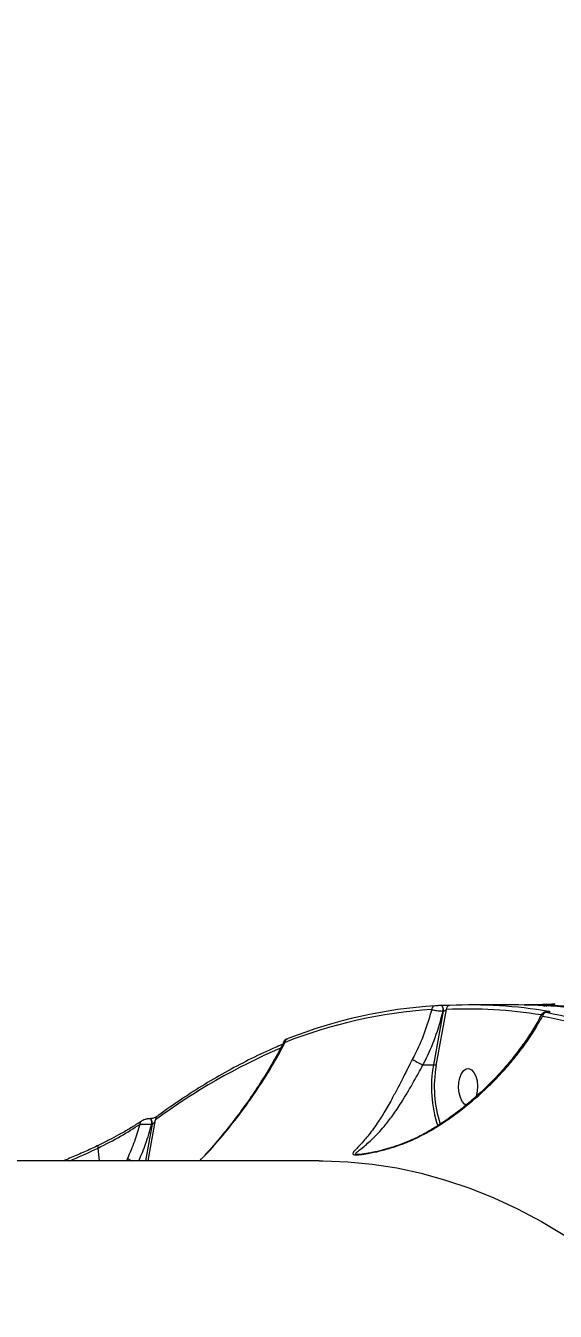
# Model space of a CAD drawing. Header units: millimetres. Extents: x -5238 to 5144, y -3542 to 5092.
# Drawn here: x 1656.8 to 1786.1, y 536.2 to 849.9 of the extents above; entities that cross this region are included whole.
import ezdxf

# ---------------------------------------------------------------- set-up
doc = ezdxf.new("R2010")
doc.units = ezdxf.units.MM
for name, color, linetype in [('DIKOM_ОБЪЕКТ', 7, 'Continuous'), ('DIKOM_РАЗМЕР_ЗОНА', 7, 'Continuous'), ('DIKOM_РАЗМЕР_ОБЪЕКТА', 7, 'Continuous')]:
    doc.layers.add(name, color=color, linetype=linetype)
doc.styles.add('style1', font='arial.ttf', dxfattribs={"width": 0.8})
doc.dimstyles.new('1-50', dxfattribs={"dimtxt": 300, "dimasz": 200, "dimexe": 100, "dimexo": 0, "dimgap": 100, "dimtad": 1, "dimtxsty": 'style1', "dimcen": 200, "dimclrd": 7, "dimclre": 7, "dimclrt": 7, "dimadec": 1, "dimazin": 2, "dimtfac": 1, "dimtmove": 0, "dimatfit": 2, "dimfxl": 0, "dimlwd": 25, "dimlwe": 18, "dimarcsym": 0})

# ---------------------------------------------------------------- blocks, each defined once
blk = doc.blocks.new('*D0')
at = {"layer": 'Defpoints', "color": 0, "transparency": 16777216}
for p in [(2469.51, 3229.24), (-4251.52, -643.28), (-419.57, -643.28)]:
    blk.add_point(p, dxfattribs=at)
at = {"layer": 'DIKOM_РАЗМЕР_ОБЪЕКТА', "color": 7, "lineweight": 18, "transparency": 16777216}
for p, q in [((2469.51, 3229.24), (-4351.52, 3229.24)), ((-419.57, -643.28), (-4351.52, -643.28))]:
    blk.add_line(p, q, dxfattribs=at)
at = {"layer": 'DIKOM_РАЗМЕР_ОБЪЕКТА', "color": 7, "lineweight": 25, "transparency": 16777216}
blk.add_line((-4251.52, 3029.24), (-4251.52, -443.28), dxfattribs=at)
at = {"layer": 'DIKOM_РАЗМЕР_ОБЪЕКТА', "color": 7, "transparency": 16777216}
for points in [[(-4284.86, 3029.24), (-4218.19, 3029.24), (-4251.52, 3229.24)], [(-4284.86, -443.28), (-4218.19, -443.28), (-4251.52, -643.28)]]:
    blk.add_solid(points, dxfattribs=at)
at = {"layer": 'DIKOM_РАЗМЕР_ОБЪЕКТА', "color": 7, "transparency": 16777216, "insert": (-4504.8, 1292.98), "char_height": 300, "attachment_point": 5, "rotation": 90, "style": 'style1'}
blk.add_mtext('3900', dxfattribs=at)
blk = doc.blocks.new('*D1')
at = {"layer": 'Defpoints', "color": 0, "transparency": 16777216}
for p in [(-4787.63, 5091.56), (3144.22, 5091.56), (-2554.16, -2403.28)]:
    blk.add_point(p, dxfattribs=at)
at = {"layer": 'DIKOM_РАЗМЕР_ЗОНА', "color": 7, "lineweight": 18, "transparency": 16777216}
for p, q in [((3144.22, 5091.56), (-4887.63, 5091.56)), ((-2554.16, -2403.28), (-4887.63, -2403.28))]:
    blk.add_line(p, q, dxfattribs=at)
at = {"layer": 'DIKOM_РАЗМЕР_ЗОНА', "color": 7, "lineweight": 25, "transparency": 16777216}
blk.add_line((-4787.63, -2203.28), (-4787.63, 4891.56), dxfattribs=at)
at = {"layer": 'DIKOM_РАЗМЕР_ЗОНА', "color": 7, "transparency": 16777216}
for points in [[(-4820.97, 4891.56), (-4754.3, 4891.56), (-4787.63, 5091.56)], [(-4820.97, -2203.28), (-4754.3, -2203.28), (-4787.63, -2403.28)]]:
    blk.add_solid(points, dxfattribs=at)
at = {"layer": 'DIKOM_РАЗМЕР_ЗОНА', "color": 7, "transparency": 16777216, "insert": (-5040.81, 1344.14), "char_height": 300, "attachment_point": 5, "rotation": 90, "style": 'style1'}
blk.add_mtext('7500', dxfattribs=at)
blk = doc.blocks.new('*D2')
at = {"layer": 'Defpoints', "color": 0, "transparency": 16777216}
for p in [(5144.22, 2720.02), (-4054.16, -903.28), (5144.22, -3441.88)]:
    blk.add_point(p, dxfattribs=at)
at = {"layer": 'DIKOM_РАЗМЕР_ЗОНА', "color": 7, "lineweight": 18, "transparency": 16777216}
for p, q in [((5144.22, 2720.02), (5144.22, -3541.88)), ((-4054.16, -903.28), (-4054.16, -3541.88))]:
    blk.add_line(p, q, dxfattribs=at)
at = {"layer": 'DIKOM_РАЗМЕР_ЗОНА', "color": 7, "lineweight": 25, "transparency": 16777216}
blk.add_line((-3854.16, -3441.88), (4944.22, -3441.88), dxfattribs=at)
at = {"layer": 'DIKOM_РАЗМЕР_ЗОНА', "color": 7, "transparency": 16777216}
for points in [[(-3854.16, -3408.54), (-3854.16, -3475.21), (-4054.16, -3441.88)], [(4944.22, -3408.54), (4944.22, -3475.21), (5144.22, -3441.88)]]:
    blk.add_solid(points, dxfattribs=at)
at = {"layer": 'DIKOM_РАЗМЕР_ЗОНА', "color": 7, "transparency": 16777216, "insert": (545.03, -3188.7), "char_height": 300, "attachment_point": 5, "style": 'style1'}
blk.add_mtext('9200', dxfattribs=at)
blk = doc.blocks.new('*D3')
at = {"layer": 'Defpoints', "color": 0, "transparency": 16777216}
for p in [(3889.93, 2956), (-2405.68, -161.05), (3889.93, -2949.28)]:
    blk.add_point(p, dxfattribs=at)
at = {"layer": 'DIKOM_РАЗМЕР_ОБЪЕКТА', "color": 7, "lineweight": 18, "transparency": 16777216}
for p, q in [((3889.93, 2956), (3889.93, -3049.28)), ((-2405.68, -161.05), (-2405.68, -3049.28))]:
    blk.add_line(p, q, dxfattribs=at)
at = {"layer": 'DIKOM_РАЗМЕР_ОБЪЕКТА', "color": 7, "lineweight": 25, "transparency": 16777216}
blk.add_line((-2205.68, -2949.28), (3689.93, -2949.28), dxfattribs=at)
at = {"layer": 'DIKOM_РАЗМЕР_ОБЪЕКТА', "color": 7, "transparency": 16777216}
for points in [[(-2205.68, -2915.95), (-2205.68, -2982.61), (-2405.68, -2949.28)], [(3689.93, -2915.95), (3689.93, -2982.61), (3889.93, -2949.28)]]:
    blk.add_solid(points, dxfattribs=at)
at = {"layer": 'DIKOM_РАЗМЕР_ОБЪЕКТА', "color": 7, "transparency": 16777216, "insert": (742.13, -2696.01), "char_height": 300, "attachment_point": 5, "style": 'style1'}
blk.add_mtext('6300', dxfattribs=at)

msp = doc.modelspace()

# ---------------------------------------------------------------- linework, layer by layer
at = {"layer": 'DIKOM_ОБЪЕКТ', "color": 7, "linetype": 'Continuous', "lineweight": 15}
for p, q in [((1758.737, 609.445), (1756.33, 596.301)), ((1757.002, 596.136), (1759.508, 609.822)), ((1758.224, 610.78), (1758.209, 610.779)), ((1758.252, 610.78), (1758.224, 610.78)), ((1758.252, 610.78), (1758.237, 610.779)), ((1758.709, 609.445), (1758.737, 609.445)), ((1777.226, 610.948), (1765.655, 610.948)), ((1784.119, 609.19), (1784.03, 609.19)), ((1784.03, 609.19), (1784.077, 609.186)), ((1784.077, 609.186), (1784.166, 609.186)), ((1784.119, 609.19), (1784.166, 609.186)), ((1753.791, 596.302), (1753.797, 596.301)), ((1753.797, 596.301), (1756.33, 596.301)), ((1684.908, 582.529), (1684.945, 582.555)), ((1687.617, 581.86), (1686.008, 572.948)), ((1686.709, 572.948), (1688.504, 582.889)), ((1687.131, 583.191), (1687.05, 583.191)), ((1687.536, 581.86), (1687.617, 581.86)), ((1674.796, 572.948), (1674.425, 576.034)), ((1728.411, 572.948), (1466.302, 572.948)), ((1681.607, 573.519), (1681.351, 572.948))]:
    msp.add_line(p, q, dxfattribs=at)
at = {"layer": 'DIKOM_ОБЪЕКТ', "color": 7, "linetype": 'Continuous', "lineweight": 15, "flags": 128}
for points in [[(1758.709, 609.445), (1758.736, 609.681), (1758.733, 609.923), (1758.701, 610.156), (1758.64, 610.368), (1758.555, 610.545), (1758.451, 610.677), (1758.333, 610.757), (1758.224, 610.78)], [(1758.737, 609.445), (1758.764, 609.681), (1758.762, 609.923), (1758.729, 610.156), (1758.668, 610.368), (1758.583, 610.545), (1758.479, 610.677), (1758.361, 610.757), (1758.252, 610.78)], [(1720.631, 602.687), (1720.732, 602.717), (1720.89, 602.734)], [(1764.347, 586.534), (1763.936, 586.77), (1763.365, 587.411), (1762.91, 588.338), (1762.607, 589.476), (1762.482, 590.734), (1762.545, 592.009), (1762.79, 593.198)], [(1762.79, 593.198), (1763.198, 594.205), (1763.735, 594.948), (1764.359, 595.367), (1765.018, 595.428), (1765.659, 595.126), (1766.23, 594.485), (1766.685, 593.558), (1766.988, 592.42), (1767.113, 591.162), (1767.05, 589.887), (1766.805, 588.698), (1766.768, 588.579)], [(1687.536, 581.86), (1687.564, 582.138), (1687.551, 582.42), (1687.498, 582.684), (1687.409, 582.908), (1687.291, 583.075), (1687.153, 583.171), (1687.043, 583.191)], [(1687.617, 581.86), (1687.645, 582.138), (1687.632, 582.42), (1687.578, 582.684), (1687.489, 582.908), (1687.371, 583.075), (1687.234, 583.171), (1687.132, 583.191)], [(1728.411, 572.948), (1729.405, 572.943), (1735.405, 572.707), (1741.398, 572.115), (1747.379, 571.169), (1753.343, 569.868), (1759.283, 568.216), (1765.195, 566.212), (1771.072, 563.86), (1776.91, 561.16), (1782.702, 558.116), (1788.444, 554.73), (1794.131, 551.006), (1799.756, 546.947), (1805.314, 542.557), (1810.802, 537.839), (1816.212, 532.799)]]:
    msp.add_lwpolyline(points, dxfattribs=at)
at = {"layer": 'DIKOM_ОБЪЕКТ', "color": 7, "linetype": 'Continuous', "lineweight": 15}
for centre, radius, start, end in [((1763.399, 492.22), 117.837, 93.63871, 111.54298), ((1764.253, 492.896), 118.089, 93.63812, 111.54382), ((1756.827, 609.842), 0.907, 94.21846, 181.37597), ((1760.428, 609.902), 0.923, 94.66366, 184.95005), ((1764.792, 498.125), 111.823, 80.81604, 92.70822), ((1765.649, 498.801), 112.146, 80.3242, 92.7067), ((1776.571, 492.674), 118.276, 65.64182, 89.68256), ((1783.941, 608.1), 0.978, 94.50778, 176.9237), ((1761.238, 487.902), 123.268, 66.2684, 79.42336), ((1784.511, 608.53), 0.822, 90.9816, 127.92902), ((1758.235, 479.956), 130.56, 58.06954, 79.08168), ((1720.962, 601.917), 0.838, 113.30472, 186.2347), ((1778.11, 462.177), 150.336, 113.16685, 126.58706), ((1785.046, 590.942), 29.211, 169.42971, 198.94673), ((1785.468, 590.981), 28.929, 169.7365, 198.34282), ((1689.262, 583.086), 0.783, 128.95292, 194.56898), ((1685.394, 581.96), 0.748, 130.49995, 191.42242), ((1675.017, 576.243), 0.628, 130.68217, 199.40041), ((1686.618, 581.174), 9.149, 236.79396, 244.0373)]:
    msp.add_arc(centre, radius, start, end, dxfattribs=at)
for points, knots in [([(1755.92, 609.82), (1755.361, 607.896), (1754.265, 604.123), (1752.472, 600.113), (1751.386, 598.034), (1751.213, 597.703)], [0, 0, 0, 0, 0.4665324, 0.9150032, 1, 1, 1, 1]), ([(1753.797, 596.301), (1753.974, 596.645), (1755.088, 598.822), (1756.988, 603.168), (1758.115, 607.278), (1758.709, 609.445)], [0, 0, 0, 0, 0.0814779, 0.5156619, 1, 1, 1, 1]), ([(1782.719, 608.622), (1782.424, 608.052), (1781.568, 606.398), (1779.868, 603.667), (1777.644, 600.446), (1775.162, 597.261), (1772.467, 594.157), (1769.587, 591.178), (1766.575, 588.373), (1763.463, 585.762), (1760.277, 583.384), (1757.726, 581.635), (1756.206, 580.749), (1755.802, 580.514)], [0, 0, 0, 0, 0.0547466, 0.1589523, 0.2637616, 0.3690441, 0.4748433, 0.5785722, 0.6800876, 0.7787689, 0.8742952, 0.9666166, 1, 1, 1, 1]), ([(1755.92, 609.82), (1756.033, 609.789), (1756.278, 609.723), (1756.83, 609.623), (1757.469, 609.537), (1758.127, 609.472), (1758.514, 609.454), (1758.709, 609.445)], [0, 0, 0, 0, 0.1847901, 0.3988121, 0.6012741, 0.7990328, 1, 1, 1, 1]), ([(1758.209, 610.779), (1758.11, 610.779), (1757.912, 610.778), (1757.573, 610.774), (1757.242, 610.766), (1756.954, 610.757), (1756.822, 610.75), (1756.76, 610.747)], [0, 0, 0, 0, 0.195121, 0.3900439, 0.5932854, 0.8110716, 1, 1, 1, 1]), ([(1760.353, 610.822), (1760.263, 610.818), (1760.072, 610.81), (1759.653, 610.798), (1759.171, 610.788), (1758.674, 610.781), (1758.383, 610.78), (1758.237, 610.779)], [0, 0, 0, 0, 0.1890308, 0.4045313, 0.606851, 0.8033543, 1, 1, 1, 1]), ([(1758.737, 609.445), (1758.776, 609.447), (1758.825, 609.45), (1758.935, 609.474), (1759.071, 609.519), (1759.244, 609.607), (1759.397, 609.712), (1759.472, 609.787), (1759.508, 609.822)], [0, 0, 0, 0, 0.127171, 0.1625761, 0.3404182, 0.545421, 0.7831555, 1, 1, 1, 1]), ([(1786.102, 611.161), (1784.919, 611.101), (1782.369, 610.972), (1779.918, 610.963), (1778.604, 610.958)], [0, 0, 0, 0, 0.463963, 1, 1, 1, 1]), ([(1827.262, 600.265), (1823.683, 601.779), (1816.2, 604.943), (1804.654, 608.185), (1792.714, 610.24), (1784.014, 611.104), (1779.313, 610.884), (1778.607, 610.851)], [0, 0, 0, 0, 0.2238977, 0.4681337, 0.7125582, 0.9567937, 1, 1, 1, 1]), ([(1782.752, 608.607), (1782.73, 608.561), (1782.676, 608.448), (1782.813, 608.279), (1782.944, 608.17), (1782.964, 608.153)], [0, 0, 0, 0, 0.356147, 0.896898, 1, 1, 1, 1]), ([(1784.033, 609.189), (1783.928, 609.187), (1783.697, 609.184), (1783.462, 609.162), (1783.159, 609.057), (1782.91, 608.888), (1782.796, 608.718), (1782.735, 608.626)], [0, 0, 0, 0, 0.2157238, 0.4755777, 0.64362, 0.8081766, 1, 1, 1, 1]), ([(1782.765, 610.904), (1782.763, 610.904), (1782.756, 610.904), (1782.778, 610.904), (1782.821, 610.901), (1782.925, 610.887), (1783.124, 610.827), (1783.317, 610.73), (1783.399, 610.621), (1783.414, 610.601)], [0, 0, 0, 0, 0.0673872, 0.1543585, 0.2248762, 0.317336, 0.5460216, 0.9186875, 1, 1, 1, 1]), ([(1783.994, 610.571), (1783.943, 610.624), (1783.843, 610.729), (1783.664, 610.828), (1783.5, 610.886), (1783.373, 610.908), (1783.294, 610.915), (1783.244, 610.916), (1783.175, 610.917), (1783.104, 610.915), (1783.008, 610.911), (1782.975, 610.91)], [0, 0, 0, 0, 0.1537297, 0.3022461, 0.4247223, 0.5180848, 0.5752159, 0.621409, 0.6914852, 0.8961151, 1, 1, 1, 1]), ([(1783.864, 609.075), (1783.791, 609.091), (1783.66, 609.12), (1783.649, 609.154), (1783.749, 609.175), (1783.911, 609.185), (1784.038, 609.185), (1784.077, 609.186)], [0, 0, 0, 0, 0.3025502, 0.5346696, 0.7254766, 0.9170934, 1, 1, 1, 1]), ([(1784.502, 609.204), (1784.5, 609.203), (1784.495, 609.203), (1784.41, 609.195), (1784.28, 609.19), (1784.151, 609.191), (1784.101, 609.191)], [0, 0, 0, 0, 0.1629343, 0.4383982, 0.7813344, 1, 1, 1, 1]), ([(1784.166, 609.186), (1784.224, 609.186), (1784.425, 609.187), (1784.678, 609.202), (1784.833, 609.237), (1784.81, 609.288), (1784.608, 609.329), (1784.497, 609.352)], [0, 0, 0, 0, 0.0796215, 0.2757229, 0.4707508, 0.7105527, 1, 1, 1, 1]), ([(1755.858, 580.406), (1756.15, 580.58), (1757.616, 581.459), (1760.187, 583.147), (1764.619, 586.404), (1768.634, 589.889), (1772.488, 593.763), (1775.359, 596.976), (1778.211, 600.606), (1780.795, 604.337), (1782.241, 606.881), (1782.964, 608.153)], [0, 0, 0, 0, 0.0242959, 0.1222478, 0.2202176, 0.421517, 0.5118885, 0.6322354, 0.7525911, 0.8762965, 1, 1, 1, 1]), ([(1720.633, 602.683), (1720.571, 602.66), (1720.377, 602.587), (1720.132, 602.439), (1719.883, 602.208), (1719.819, 602.059), (1719.799, 602.013)], [0, 0, 0, 0, 0.2039699, 0.6445911, 0.8918437, 1, 1, 1, 1]), ([(1719.455, 601.309), (1718.877, 601.066), (1716.36, 600.009), (1711.928, 597.92), (1706.18, 594.921), (1700.478, 591.609), (1694.924, 588.059), (1691.033, 585.35), (1689.022, 583.88), (1688.769, 583.695)], [0, 0, 0, 0, 0.0553285, 0.2410588, 0.4268309, 0.612654, 0.7985288, 0.9747136, 1, 1, 1, 1]), ([(1719.802, 602.015), (1719.562, 601.521), (1718.624, 599.585), (1716.71, 596.195), (1714.058, 591.84), (1711.109, 587.461), (1707.894, 583.069), (1704.451, 578.762), (1701.556, 575.373), (1699.75, 573.49), (1699.23, 572.948)], [0, 0, 0, 0, 0.0495075, 0.1941579, 0.3408876, 0.4897049, 0.6405426, 0.7934751, 0.9405675, 1, 1, 1, 1]), ([(1699.292, 572.948), (1699.886, 573.55), (1702.3, 575.997), (1706.109, 580.536), (1710.734, 586.499), (1714.207, 591.615), (1717.384, 596.724), (1719.038, 599.798), (1720.129, 601.826)], [0, 0, 0, 0, 0.0665706, 0.270811, 0.4801285, 0.6894537, 0.7951237, 1, 1, 1, 1]), ([(1719.804, 602.013), (1719.795, 602.007), (1719.748, 601.971), (1719.884, 601.903), (1720.073, 601.844), (1720.129, 601.826)], [0, 0, 0, 0, 0.1426804, 0.744562, 1, 1, 1, 1]), ([(1751.213, 597.703), (1750.477, 596.271), (1749.282, 593.946), (1747.687, 590.816), (1746.168, 587.949), (1744.467, 584.945), (1742.414, 581.705), (1740.237, 578.766), (1738.386, 576.715), (1737.141, 575.436), (1736.596, 574.789), (1736.696, 574.458), (1737.286, 574.351), (1738.525, 574.418), (1740.584, 574.72), (1743.279, 575.293), (1746.911, 576.317), (1751.208, 577.877), (1754.299, 579.558), (1755.858, 580.406)], [0, 0, 0, 0, 0.0742569, 0.120506, 0.1678159, 0.2375799, 0.3094445, 0.4056701, 0.5047058, 0.5602499, 0.616856, 0.6484778, 0.6753888, 0.7024603, 0.7386885, 0.7871115, 0.8368187, 0.9176557, 1, 1, 1, 1]), ([(1737.923, 574.454), (1737.896, 574.452), (1737.536, 574.431), (1737.319, 574.539), (1737.345, 574.834), (1738.138, 575.449), (1739.659, 576.631), (1741.859, 578.552), (1744.341, 581.271), (1746.669, 584.328), (1748.523, 587.118), (1750.169, 589.835), (1751.829, 592.745), (1753.061, 594.963), (1753.791, 596.302), (1753.791, 596.302)], [0, 0, 0, 0, 0.0029213, 0.0395724, 0.0840517, 0.1653033, 0.2488711, 0.3937196, 0.5420066, 0.6468438, 0.754112, 0.8225856, 0.89237, 0.9999648, 1, 1, 1, 1]), ([(1751.213, 597.703), (1751.225, 597.695), (1751.322, 597.623), (1751.584, 597.452), (1752.088, 597.157), (1752.676, 596.84), (1753.277, 596.536), (1753.623, 596.379), (1753.791, 596.302)], [0, 0, 0, 0, 0.0259729, 0.2203101, 0.4179034, 0.6154898, 0.8131004, 1, 1, 1, 1]), ([(1757.002, 596.136), (1756.995, 596.14), (1756.976, 596.153), (1756.919, 596.183), (1756.812, 596.225), (1756.653, 596.267), (1756.483, 596.295), (1756.381, 596.299), (1756.33, 596.301)], [0, 0, 0, 0, 0.0536751, 0.1415283, 0.3560735, 0.5706932, 0.7853522, 1, 1, 1, 1]), ([(1688.757, 583.689), (1688.747, 583.681), (1688.711, 583.653), (1688.508, 583.536), (1688.182, 583.399), (1687.798, 583.283), (1687.489, 583.221), (1687.267, 583.194), (1687.171, 583.192), (1687.132, 583.192)], [0, 0, 0, 0, 0.070502, 0.2593, 0.5057283, 0.6926157, 0.8267467, 0.9291256, 1, 1, 1, 1]), ([(1674.425, 576.034), (1676.324, 576.992), (1680.171, 578.933), (1683.152, 580.845), (1684.661, 581.812)], [0, 0, 0, 0, 0.4938174, 1, 1, 1, 1]), ([(1684.908, 582.529), (1684.84, 582.48), (1684.1, 581.961), (1682.437, 580.939), (1680.678, 579.882), (1679.602, 579.306), (1679.444, 579.222)], [0, 0, 0, 0, 0.0451119, 0.4839764, 0.9242397, 1, 1, 1, 1]), ([(1684.661, 581.812), (1684.246, 580.416), (1683.413, 577.608), (1682.211, 574.887), (1681.607, 573.519)], [0, 0, 0, 0, 0.4974011, 1, 1, 1, 1]), ([(1684.408, 572.948), (1684.989, 574.289), (1686.256, 577.21), (1687.086, 580.227), (1687.536, 581.86)], [0, 0, 0, 0, 0.4588314, 1, 1, 1, 1]), ([(1684.661, 581.812), (1684.827, 581.826), (1685.161, 581.854), (1685.879, 581.877), (1686.637, 581.883), (1687.201, 581.873), (1687.47, 581.863), (1687.536, 581.86)], [0, 0, 0, 0, 0.2415679, 0.4834191, 0.7164256, 0.9306443, 1, 1, 1, 1]), ([(1686.349, 583.105), (1686.198, 583.072), (1685.836, 582.99), (1685.35, 582.804), (1685.08, 582.622), (1684.955, 582.539)], [0, 0, 0, 0, 0.2778724, 0.6676836, 1, 1, 1, 1]), ([(1687.042, 583.182), (1686.854, 583.18), (1686.622, 583.177), (1686.392, 583.117), (1686.349, 583.105)], [0, 0, 0, 0, 0.8121728, 1, 1, 1, 1]), ([(1687.617, 581.86), (1687.637, 581.862), (1687.671, 581.866), (1687.744, 581.893), (1687.811, 581.934), (1687.933, 582.029), (1688.105, 582.211), (1688.321, 582.517), (1688.439, 582.758), (1688.504, 582.889)], [0, 0, 0, 0, 0.0447543, 0.0742178, 0.1535496, 0.1940718, 0.378991, 0.6612954, 1, 1, 1, 1]), ([(1755.802, 580.512), (1755.38, 580.25), (1754.034, 579.417), (1751.589, 578.232), (1748.471, 576.937), (1745.563, 575.97), (1743.151, 575.323), (1741.661, 574.98), (1740.953, 574.853), (1740.78, 574.822)], [0, 0, 0, 0, 0.090688, 0.2888775, 0.4956997, 0.7106341, 0.8528375, 0.9638897, 1, 1, 1, 1]), ([(1755.811, 580.499), (1755.813, 580.493), (1755.815, 580.484), (1755.848, 580.425), (1755.858, 580.406)], [0, 0, 0, 0, 0.662195, 1, 1, 1, 1]), ([(1679.444, 579.222), (1678.702, 578.815), (1677.179, 577.979), (1675.479, 577.147), (1674.607, 576.72)], [0, 0, 0, 0, 0.4869229, 1, 1, 1, 1]), ([(1667.498, 572.948), (1667.77, 573.054), (1670.277, 574.031), (1672.47, 575.09), (1674.425, 576.034)], [0, 0, 0, 0, 0.1084464, 1, 1, 1, 1]), ([(1674.598, 576.728), (1674.1, 576.484), (1672.62, 575.758), (1670.509, 574.802), (1668.848, 574.11), (1668.294, 573.879)], [0, 0, 0, 0, 0.2526245, 0.7512299, 1, 1, 1, 1]), ([(1740.78, 574.822), (1740.515, 574.772), (1739.865, 574.649), (1739.01, 574.532), (1738.281, 574.459), (1738.029, 574.454), (1737.923, 574.452)], [0, 0, 0, 0, 0.2224895, 0.5472695, 0.8101205, 1, 1, 1, 1]), ([(1668.294, 573.879), (1667.745, 573.641), (1667.013, 573.325), (1666.234, 573.023), (1666.039, 572.948)], [0, 0, 0, 0, 0.7501137, 1, 1, 1, 1])]:
    msp.add_open_spline(points, degree=3, knots=knots, dxfattribs=at)

# ---------------------------------------------------------------- dimensions: what is measured, and where the dimension line sits
at = {"layer": 'DIKOM_РАЗМЕР_ЗОНА'}
dim = msp.add_linear_dim(base=(-4787.635, 5091.556), p1=(-2554.164, -2403.276), p2=(3144.22, 5091.556), angle=90, text='7500', dimstyle='1-50', dxfattribs=at)
dim.commit()
dim.dimension.update_dxf_attribs({"geometry": '*D1', "text_midpoint": (-4787.635, 1344.14), "dimtype": 160})
dim = msp.add_linear_dim(base=(5144.22, -3441.876), p1=(-4054.164, -903.276), p2=(5144.22, 2720.022), text='9200', dimstyle='1-50', dxfattribs=at)
dim.commit()
dim.dimension.update_dxf_attribs({"geometry": '*D2', "text_midpoint": (545.028, -3441.876), "dimtype": 160})
at = {"layer": 'DIKOM_РАЗМЕР_ОБЪЕКТА'}
dim = msp.add_linear_dim(base=(-4251.523, -643.276), p1=(2469.506, 3229.243), p2=(-419.568, -643.276), angle=90, text='3900', dimstyle='1-50', dxfattribs=at)
dim.commit()
dim.dimension.update_dxf_attribs({"geometry": '*D0', "text_midpoint": (-4251.523, 1292.984), "dimtype": 160})
dim = msp.add_linear_dim(base=(3889.931, -2949.281), p1=(-2405.679, -161.052), p2=(3889.931, 2956.002), text='6300', dimstyle='1-50', dxfattribs=at)
dim.commit()
dim.dimension.update_dxf_attribs({"geometry": '*D3', "text_midpoint": (742.126, -2949.281), "dimtype": 160})

doc.saveas('drawing.dxf')
